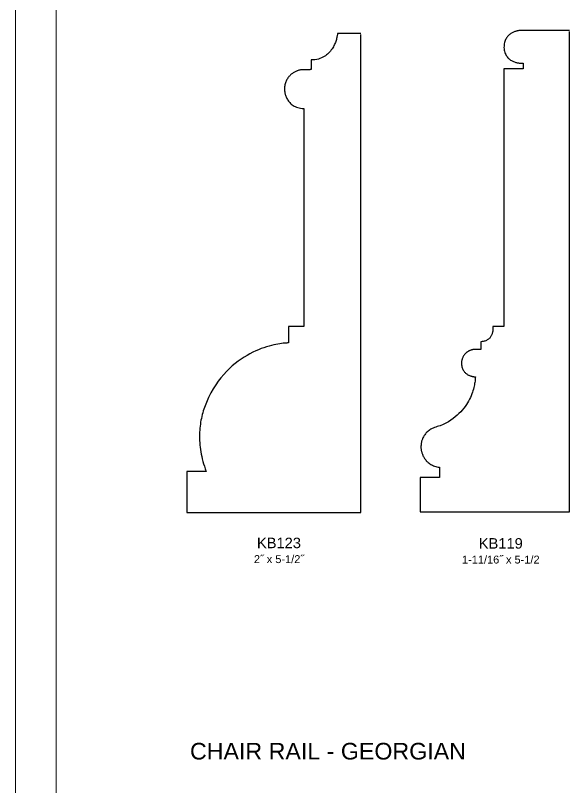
# Model space of a CAD drawing. Extents: x -7.6 to 25.2, y -9.8 to 27.2.
# Drawn here: x -7.64 to -1.3, y 10.14 to 18.96 of the extents above; entities that cross this region are included whole.
import ezdxf

# ---------------------------------------------------------------- set-up
doc = ezdxf.new("R2010")
doc.units = 0
doc.header["$MEASUREMENT"] = 0
doc.layers.add('DO NOT PLOT', color=2, linetype='Continuous', plot=False)
doc.layers.add('LAYER_1', color=7, linetype='Continuous')

# ---------------------------------------------------------------- blocks, each defined once
blk = doc.blocks.new('KB119')
at = {"flags": 128}
blk.add_lwpolyline([(0, 5.4997), (-0.0013, 5.4997), (-0.005, 5.4997), (-0.0111, 5.4997), (-0.0193, 5.4997), (-0.0295, 5.4997), (-0.0417, 5.4997), (-0.0555, 5.4997), (-0.071, 5.4997), (-0.0879, 5.4997), (-0.1061, 5.4997), (-0.1255, 5.4997), (-0.1458, 5.4997), (-0.1671, 5.4997), (-0.189, 5.4997), (-0.2116, 5.4997), (-0.2346, 5.4997), (-0.2578, 5.4997), (-0.2812, 5.4997), (-0.3046, 5.4997), (-0.3279, 5.4997), (-0.3509, 5.4997), (-0.3734, 5.4997), (-0.3954, 5.4997), (-0.4166, 5.4997), (-0.437, 5.4997), (-0.4564, 5.4997), (-0.4746, 5.4997), (-0.4915, 5.4997), (-0.5069, 5.4997), (-0.5208, 5.4997), (-0.5329, 5.4997), (-0.5432, 5.4997), (-0.5514, 5.4997), (-0.5575, 5.4997), (-0.5612, 5.4997), (-0.5625, 5.4997), (-0.5629, 5.4997), (-0.5641, 5.4996), (-0.5662, 5.4994), (-0.5689, 5.4992), (-0.5723, 5.4988), (-0.5764, 5.4982), (-0.581, 5.4975), (-0.5861, 5.4966), (-0.5918, 5.4955), (-0.5978, 5.4941), (-0.6043, 5.4925), (-0.6111, 5.4906), (-0.6182, 5.4884), (-0.6255, 5.4859), (-0.633, 5.483), (-0.6407, 5.4798), (-0.6484, 5.4762), (-0.6562, 5.4721), (-0.664, 5.4677), (-0.6718, 5.4627), (-0.6794, 5.4573), (-0.6869, 5.4514), (-0.6943, 5.445), (-0.7014, 5.438), (-0.7081, 5.4305), (-0.7146, 5.4224), (-0.7207, 5.4136), (-0.7263, 5.4043), (-0.7315, 5.3942), (-0.7361, 5.3835), (-0.7401, 5.3721), (-0.7435, 5.36), (-0.7463, 5.3472), (-0.7483, 5.3336), (-0.7495, 5.3191), (-0.75, 5.3039), (-0.7485, 5.2887), (-0.7462, 5.2743), (-0.7432, 5.2608), (-0.7395, 5.2482), (-0.7352, 5.2363), (-0.7302, 5.2252), (-0.7247, 5.2149), (-0.7186, 5.2053), (-0.7121, 5.1964), (-0.7052, 5.1882), (-0.6979, 5.1806), (-0.6902, 5.1736), (-0.6823, 5.1673), (-0.6742, 5.1615), (-0.6658, 5.1563), (-0.6574, 5.1515), (-0.6488, 5.1473), (-0.6402, 5.1435), (-0.6316, 5.1402), (-0.623, 5.1373), (-0.6146, 5.1347), (-0.6063, 5.1325), (-0.5981, 5.1307), (-0.5902, 5.1291), (-0.5826, 5.1278), (-0.5754, 5.1268), (-0.5685, 5.126), (-0.562, 5.1254), (-0.556, 5.125), (-0.5505, 5.1248), (-0.5456, 5.1246), (-0.5413, 5.1245), (-0.5377, 5.1246), (-0.5348, 5.1246), (-0.5326, 5.1247), (-0.5312, 5.1247), (-0.5312, 5.1246), (-0.5312, 5.1242), (-0.5312, 5.1235), (-0.5312, 5.1226), (-0.5312, 5.1214), (-0.5312, 5.1201), (-0.5312, 5.1185), (-0.5312, 5.1168), (-0.5312, 5.115), (-0.5312, 5.1129), (-0.5312, 5.1108), (-0.5312, 5.1085), (-0.5312, 5.1062), (-0.5312, 5.1037), (-0.5312, 5.1012), (-0.5312, 5.0987), (-0.5312, 5.0961), (-0.5312, 5.0935), (-0.5312, 5.0909), (-0.5312, 5.0883), (-0.5312, 5.0857), (-0.5312, 5.0832), (-0.5312, 5.0808), (-0.5312, 5.0784), (-0.5312, 5.0762), (-0.5312, 5.074), (-0.5312, 5.072), (-0.5312, 5.0701), (-0.5312, 5.0684), (-0.5312, 5.0668), (-0.5312, 5.0655), (-0.5312, 5.0644), (-0.5312, 5.0634), (-0.5312, 5.0628), (-0.5312, 5.0624), (-0.5312, 5.0622), (-0.5317, 5.0622), (-0.5332, 5.0622), (-0.5355, 5.0622), (-0.5387, 5.0622), (-0.5427, 5.0622), (-0.5474, 5.0622), (-0.5528, 5.0622), (-0.5588, 5.0622), (-0.5654, 5.0622), (-0.5725, 5.0622), (-0.58, 5.0622), (-0.5879, 5.0622), (-0.5962, 5.0622), (-0.6047, 5.0622), (-0.6135, 5.0622), (-0.6224, 5.0622), (-0.6315, 5.0622), (-0.6406, 5.0622), (-0.6497, 5.0622), (-0.6587, 5.0622), (-0.6677, 5.0622), (-0.6764, 5.0622), (-0.685, 5.0622), (-0.6933, 5.0622), (-0.7012, 5.0622), (-0.7087, 5.0622), (-0.7158, 5.0622), (-0.7224, 5.0622), (-0.7284, 5.0622), (-0.7338, 5.0622), (-0.7385, 5.0622), (-0.7425, 5.0622), (-0.7457, 5.0622), (-0.748, 5.0622), (-0.7495, 5.0622), (-0.75, 5.0622), (-0.75, 5.0555), (-0.75, 5.036), (-0.75, 5.0043), (-0.75, 4.9613), (-0.75, 4.9076), (-0.75, 4.8441), (-0.75, 4.7716), (-0.75, 4.6907), (-0.75, 4.6022), (-0.75, 4.5069), (-0.75, 4.4056), (-0.75, 4.2989), (-0.75, 4.1877), (-0.75, 4.0728), (-0.75, 3.9548), (-0.75, 3.8345), (-0.75, 3.7127), (-0.75, 3.5902), (-0.75, 3.4676), (-0.75, 3.3458), (-0.75, 3.2256), (-0.75, 3.1076), (-0.75, 2.9926), (-0.75, 2.8814), (-0.75, 2.7748), (-0.75, 2.6734), (-0.75, 2.5781), (-0.75, 2.4897), (-0.75, 2.4088), (-0.75, 2.3362), (-0.75, 2.2727), (-0.75, 2.2191), (-0.75, 2.176), (-0.75, 2.1444), (-0.75, 2.1248), (-0.75, 2.1181), (-0.7502, 2.1181), (-0.7511, 2.1181), (-0.7525, 2.1181), (-0.7543, 2.1181), (-0.7566, 2.1181), (-0.7594, 2.1181), (-0.7625, 2.1181), (-0.766, 2.1181), (-0.7698, 2.1181), (-0.7739, 2.1181), (-0.7783, 2.1181), (-0.7829, 2.1181), (-0.7877, 2.1181), (-0.7926, 2.1181), (-0.7977, 2.1181), (-0.8029, 2.1181), (-0.8081, 2.1181), (-0.8134, 2.1181), (-0.8187, 2.1181), (-0.824, 2.1181), (-0.8292, 2.1181), (-0.8342, 2.1181), (-0.8392, 2.1181), (-0.844, 2.1181), (-0.8486, 2.1181), (-0.853, 2.1181), (-0.8571, 2.1181), (-0.8609, 2.1181), (-0.8644, 2.1181), (-0.8675, 2.1181), (-0.8702, 2.1181), (-0.8725, 2.1181), (-0.8744, 2.1181), (-0.8758, 2.1181), (-0.8766, 2.1181), (-0.8769, 2.1181), (-0.8769, 2.1177), (-0.8767, 2.1166), (-0.8766, 2.1148), (-0.8764, 2.1123), (-0.8763, 2.1092), (-0.8761, 2.1056), (-0.8761, 2.1014), (-0.8761, 2.0968), (-0.8762, 2.0917), (-0.8764, 2.0862), (-0.8769, 2.0803), (-0.8775, 2.0742), (-0.8783, 2.0677), (-0.8793, 2.0611), (-0.8806, 2.0542), (-0.8822, 2.0472), (-0.8841, 2.0401), (-0.8864, 2.033), (-0.889, 2.0258), (-0.892, 2.0187), (-0.8954, 2.0116), (-0.8993, 2.0046), (-0.9036, 1.9978), (-0.9084, 1.9912), (-0.9137, 1.9848), (-0.9196, 1.9787), (-0.926, 1.9729), (-0.933, 1.9675), (-0.9407, 1.9625), (-0.949, 1.9579), (-0.9579, 1.9538), (-0.9676, 1.9503), (-0.9779, 1.9473), (-0.9891, 1.945), (-1.0009, 1.9433), (-1.0136, 1.9423), (-1.0136, 1.9421), (-1.0136, 1.9416), (-1.0136, 1.9406), (-1.0136, 1.9393), (-1.0136, 1.9377), (-1.0136, 1.9358), (-1.0136, 1.9337), (-1.0136, 1.9313), (-1.0136, 1.9286), (-1.0136, 1.9258), (-1.0136, 1.9227), (-1.0136, 1.9196), (-1.0136, 1.9162), (-1.0136, 1.9128), (-1.0136, 1.9093), (-1.0136, 1.9057), (-1.0136, 1.9021), (-1.0136, 1.8984), (-1.0136, 1.8947), (-1.0136, 1.8911), (-1.0136, 1.8875), (-1.0136, 1.884), (-1.0136, 1.8806), (-1.0136, 1.8772), (-1.0136, 1.8741), (-1.0136, 1.871), (-1.0136, 1.8682), (-1.0136, 1.8655), (-1.0136, 1.8631), (-1.0136, 1.861), (-1.0136, 1.8591), (-1.0136, 1.8575), (-1.0136, 1.8562), (-1.0136, 1.8552), (-1.0136, 1.8547), (-1.0136, 1.8545), (-1.0138, 1.8545), (-1.0143, 1.8545), (-1.0151, 1.8545), (-1.0162, 1.8545), (-1.0176, 1.8545), (-1.0192, 1.8545), (-1.0211, 1.8545), (-1.0232, 1.8546), (-1.0255, 1.8546), (-1.028, 1.8546), (-1.0306, 1.8546), (-1.0334, 1.8546), (-1.0363, 1.8546), (-1.0394, 1.8547), (-1.0425, 1.8547), (-1.0457, 1.8547), (-1.049, 1.8547), (-1.0523, 1.8547), (-1.0556, 1.8547), (-1.0589, 1.8547), (-1.0622, 1.8547), (-1.0655, 1.8547), (-1.0687, 1.8546), (-1.0719, 1.8546), (-1.0749, 1.8546), (-1.0779, 1.8545), (-1.0807, 1.8545), (-1.0834, 1.8544), (-1.0859, 1.8544), (-1.0883, 1.8543), (-1.0905, 1.8542), (-1.0924, 1.8541), (-1.0941, 1.854), (-1.0956, 1.8539), (-1.0968, 1.8537), (-1.0977, 1.8536), (-1.1021, 1.853), (-1.1066, 1.8523), (-1.1113, 1.8514), (-1.116, 1.8503), (-1.1208, 1.849), (-1.1257, 1.8475), (-1.1306, 1.8458), (-1.1356, 1.8439), (-1.1406, 1.8419), (-1.1456, 1.8396), (-1.1505, 1.8371), (-1.1555, 1.8344), (-1.1605, 1.8315), (-1.1654, 1.8284), (-1.1702, 1.8251), (-1.175, 1.8216), (-1.1797, 1.8178), (-1.1843, 1.8139), (-1.1888, 1.8097), (-1.1932, 1.8053), (-1.1974, 1.8006), (-1.2015, 1.7958), (-1.2054, 1.7907), (-1.2092, 1.7854), (-1.2127, 1.7798), (-1.2161, 1.774), (-1.2192, 1.768), (-1.2221, 1.7617), (-1.2248, 1.7551), (-1.2272, 1.7484), (-1.2294, 1.7413), (-1.2313, 1.734), (-1.2328, 1.7265), (-1.2341, 1.7187), (-1.2351, 1.7107), (-1.2357, 1.7023), (-1.2353, 1.6894), (-1.2343, 1.6771), (-1.2326, 1.6656), (-1.2303, 1.6547), (-1.2274, 1.6445), (-1.224, 1.635), (-1.2201, 1.626), (-1.2157, 1.6176), (-1.211, 1.6098), (-1.2059, 1.6026), (-1.2004, 1.5959), (-1.1947, 1.5897), (-1.1887, 1.584), (-1.1825, 1.5788), (-1.1762, 1.574), (-1.1698, 1.5697), (-1.1632, 1.5658), (-1.1566, 1.5622), (-1.1501, 1.559), (-1.1435, 1.5562), (-1.1371, 1.5537), (-1.1307, 1.5516), (-1.1245, 1.5497), (-1.1186, 1.548), (-1.1128, 1.5467), (-1.1074, 1.5455), (-1.1023, 1.5446), (-1.0975, 1.5438), (-1.0932, 1.5432), (-1.0893, 1.5428), (-1.0859, 1.5424), (-1.083, 1.5422), (-1.0807, 1.5421), (-1.079, 1.542), (-1.0779, 1.542), (-1.0776, 1.542), (-1.0776, 1.5411), (-1.0776, 1.5385), (-1.0777, 1.5342), (-1.078, 1.5284), (-1.0784, 1.5211), (-1.0791, 1.5124), (-1.0801, 1.5023), (-1.0814, 1.491), (-1.0832, 1.4785), (-1.0854, 1.4649), (-1.0881, 1.4503), (-1.0914, 1.4348), (-1.0953, 1.4183), (-1.0999, 1.4011), (-1.1052, 1.3832), (-1.1113, 1.3647), (-1.1182, 1.3456), (-1.1261, 1.326), (-1.1348, 1.3061), (-1.1446, 1.2858), (-1.1554, 1.2652), (-1.1673, 1.2446), (-1.1804, 1.2238), (-1.1946, 1.203), (-1.2102, 1.1823), (-1.227, 1.1617), (-1.2453, 1.1414), (-1.2649, 1.1214), (-1.2861, 1.1018), (-1.3087, 1.0826), (-1.333, 1.0639), (-1.3589, 1.0459), (-1.3864, 1.0286), (-1.4158, 1.012), (-1.4469, 0.9963), (-1.4799, 0.9816), (-1.4977, 0.9774), (-1.5145, 0.9726), (-1.5303, 0.9675), (-1.5452, 0.9618), (-1.5593, 0.9558), (-1.5724, 0.9494), (-1.5847, 0.9426), (-1.5962, 0.9355), (-1.6068, 0.9281), (-1.6168, 0.9205), (-1.6259, 0.9127), (-1.6344, 0.9047), (-1.6422, 0.8965), (-1.6494, 0.8882), (-1.6559, 0.8798), (-1.6618, 0.8713), (-1.6672, 0.8628), (-1.672, 0.8543), (-1.6764, 0.8459), (-1.6802, 0.8375), (-1.6836, 0.8292), (-1.6866, 0.821), (-1.6892, 0.813), (-1.6914, 0.8052), (-1.6932, 0.7976), (-1.6948, 0.7903), (-1.6961, 0.7832), (-1.6971, 0.7765), (-1.6979, 0.7701), (-1.6985, 0.7641), (-1.6989, 0.7586), (-1.6992, 0.7534), (-1.6994, 0.7488), (-1.6995, 0.7446), (-1.6995, 0.741), (-1.6995, 0.7379), (-1.6996, 0.734), (-1.6995, 0.7295), (-1.6993, 0.7245), (-1.6988, 0.7191), (-1.6981, 0.7133), (-1.6972, 0.7071), (-1.6961, 0.7005), (-1.6947, 0.6937), (-1.693, 0.6866), (-1.691, 0.6792), (-1.6887, 0.6716), (-1.6861, 0.6638), (-1.6831, 0.6559), (-1.6798, 0.6479), (-1.6762, 0.6398), (-1.6721, 0.6316), (-1.6677, 0.6234), (-1.6628, 0.6153), (-1.6575, 0.6071), (-1.6518, 0.5991), (-1.6456, 0.5912), (-1.639, 0.5834), (-1.6318, 0.5758), (-1.6242, 0.5684), (-1.616, 0.5612), (-1.6073, 0.5543), (-1.5981, 0.5478), (-1.5883, 0.5415), (-1.5779, 0.5357), (-1.5669, 0.5302), (-1.5554, 0.5252), (-1.5432, 0.5206), (-1.5303, 0.5166), (-1.5169, 0.5131), (-1.5027, 0.5101), (-1.4879, 0.5078), (-1.4879, 0.5075), (-1.4879, 0.5067), (-1.4879, 0.5055), (-1.4879, 0.5038), (-1.4879, 0.5016), (-1.4879, 0.4991), (-1.4879, 0.4962), (-1.4879, 0.493), (-1.4879, 0.4895), (-1.4879, 0.4857), (-1.4879, 0.4817), (-1.4879, 0.4774), (-1.4879, 0.473), (-1.4879, 0.4684), (-1.4879, 0.4637), (-1.4879, 0.4589), (-1.4879, 0.4541), (-1.4879, 0.4492), (-1.4879, 0.4443), (-1.4879, 0.4395), (-1.4879, 0.4347), (-1.4879, 0.43), (-1.4879, 0.4254), (-1.4879, 0.421), (-1.4879, 0.4167), (-1.4879, 0.4127), (-1.4879, 0.4089), (-1.4879, 0.4054), (-1.4879, 0.4022), (-1.4879, 0.3993), (-1.4879, 0.3968), (-1.4879, 0.3946), (-1.4879, 0.3929), (-1.4879, 0.3917), (-1.4879, 0.3909), (-1.4879, 0.3906), (-1.4884, 0.3906), (-1.4898, 0.3906), (-1.4922, 0.3906), (-1.4954, 0.3906), (-1.4994, 0.3906), (-1.5042, 0.3906), (-1.5096, 0.3906), (-1.5156, 0.3906), (-1.5222, 0.3906), (-1.5293, 0.3906), (-1.5369, 0.3906), (-1.5449, 0.3906), (-1.5531, 0.3906), (-1.5617, 0.3906), (-1.5705, 0.3906), (-1.5795, 0.3906), (-1.5886, 0.3906), (-1.5977, 0.3906), (-1.6069, 0.3906), (-1.616, 0.3906), (-1.625, 0.3906), (-1.6338, 0.3906), (-1.6423, 0.3906), (-1.6506, 0.3906), (-1.6586, 0.3906), (-1.6662, 0.3906), (-1.6733, 0.3906), (-1.6799, 0.3906), (-1.6859, 0.3906), (-1.6913, 0.3906), (-1.6961, 0.3906), (-1.7001, 0.3906), (-1.7033, 0.3906), (-1.7056, 0.3906), (-1.7071, 0.3906), (-1.7076, 0.3906), (-1.7076, 0.3897), (-1.7076, 0.3871), (-1.7076, 0.3829), (-1.7076, 0.3772), (-1.7076, 0.3701), (-1.7076, 0.3617), (-1.7076, 0.352), (-1.7076, 0.3413), (-1.7076, 0.3296), (-1.7076, 0.3169), (-1.7076, 0.3035), (-1.7076, 0.2893), (-1.7076, 0.2746), (-1.7076, 0.2593), (-1.7076, 0.2437), (-1.7076, 0.2277), (-1.7076, 0.2116), (-1.7076, 0.1953), (-1.7076, 0.179), (-1.7076, 0.1629), (-1.7076, 0.1469), (-1.7076, 0.1313), (-1.7076, 0.116), (-1.7076, 0.1013), (-1.7076, 0.0871), (-1.7076, 0.0737), (-1.7076, 0.061), (-1.7076, 0.0493), (-1.7076, 0.0386), (-1.7076, 0.0289), (-1.7076, 0.0205), (-1.7076, 0.0134), (-1.7076, 0.0077), (-1.7076, 0.0035), (-1.7076, 0.0009), (-1.7076, 0), (-1.7037, 0), (-1.6924, 0), (-1.674, 0), (-1.649, 0), (-1.6179, 0), (-1.5811, 0), (-1.539, 0), (-1.4921, 0), (-1.4408, 0), (-1.3855, 0), (-1.3267, 0), (-1.2649, 0), (-1.2004, 0), (-1.1337, 0), (-1.0653, 0), (-0.9955, 0), (-0.9249, 0), (-0.8538, 0), (-0.7827, 0), (-0.7121, 0), (-0.6423, 0), (-0.5739, 0), (-0.5072, 0), (-0.4427, 0), (-0.3809, 0), (-0.3221, 0), (-0.2668, 0), (-0.2155, 0), (-0.1686, 0), (-0.1265, 0), (-0.0897, 0), (-0.0586, 0), (-0.0336, 0), (-0.0152, 0), (-0.0039, 0), (0, 0), (0, 0.0125), (0, 0.049), (0, 0.1082), (0, 0.1886), (0, 0.2888), (0, 0.4074), (0, 0.5429), (0, 0.6941), (0, 0.8593), (0, 1.0373), (0, 1.2266), (0, 1.4258), (0, 1.6336), (0, 1.8483), (0, 2.0688), (0, 2.2934), (0, 2.5209), (0, 2.7499), (0, 2.9788), (0, 3.2063), (0, 3.431), (0, 3.6514), (0, 3.8662), (0, 4.0739), (0, 4.2731), (0, 4.4624), (0, 4.6404), (0, 4.8056), (0, 4.9568), (0, 5.0923), (0, 5.2109), (0, 5.3111), (0, 5.3915), (0, 5.4507), (0, 5.4872)], dxfattribs=at)
blk = doc.blocks.new('KB123')
at = {"color": 7, "flags": 128}
blk.add_lwpolyline([(0, 5.4719), (-0.0006, 5.4719), (-0.0024, 5.4719), (-0.0053, 5.4719), (-0.0092, 5.4719), (-0.014, 5.4719), (-0.0198, 5.4719), (-0.0264, 5.4719), (-0.0337, 5.4719), (-0.0418, 5.4719), (-0.0504, 5.4719), (-0.0596, 5.4719), (-0.0693, 5.4719), (-0.0794, 5.4719), (-0.0898, 5.4719), (-0.1006, 5.4719), (-0.1115, 5.4719), (-0.1225, 5.4719), (-0.1337, 5.4719), (-0.1448, 5.4719), (-0.1559, 5.4719), (-0.1668, 5.4719), (-0.1775, 5.4719), (-0.1879, 5.4719), (-0.198, 5.4719), (-0.2077, 5.4719), (-0.2169, 5.4719), (-0.2256, 5.4719), (-0.2336, 5.4719), (-0.241, 5.4719), (-0.2475, 5.4719), (-0.2533, 5.4719), (-0.2582, 5.4719), (-0.2621, 5.4719), (-0.265, 5.4719), (-0.2667, 5.4719), (-0.2673, 5.4719), (-0.2674, 5.4712), (-0.2676, 5.4692), (-0.2681, 5.466), (-0.2687, 5.4616), (-0.2695, 5.4561), (-0.2707, 5.4496), (-0.2721, 5.4421), (-0.2739, 5.4338), (-0.276, 5.4247), (-0.2785, 5.415), (-0.2814, 5.4046), (-0.2847, 5.3936), (-0.2885, 5.3822), (-0.2928, 5.3704), (-0.2976, 5.3583), (-0.303, 5.346), (-0.309, 5.3335), (-0.3155, 5.3209), (-0.3227, 5.3083), (-0.3306, 5.2958), (-0.3391, 5.2835), (-0.3484, 5.2714), (-0.3584, 5.2596), (-0.3692, 5.2482), (-0.3808, 5.2372), (-0.3932, 5.2268), (-0.4065, 5.2171), (-0.4207, 5.208), (-0.4358, 5.1997), (-0.4518, 5.1922), (-0.4688, 5.1857), (-0.4868, 5.1802), (-0.5059, 5.1758), (-0.5259, 5.1726), (-0.5471, 5.1705), (-0.5694, 5.1699), (-0.5694, 5.1696), (-0.5694, 5.1689), (-0.5694, 5.1677), (-0.5694, 5.166), (-0.5694, 5.164), (-0.5694, 5.1616), (-0.5694, 5.1589), (-0.5694, 5.1558), (-0.5694, 5.1525), (-0.5694, 5.1489), (-0.5694, 5.1451), (-0.5694, 5.1411), (-0.5694, 5.1369), (-0.5694, 5.1325), (-0.5694, 5.1281), (-0.5694, 5.1235), (-0.5694, 5.1189), (-0.5694, 5.1143), (-0.5694, 5.1097), (-0.5694, 5.1051), (-0.5694, 5.1005), (-0.5694, 5.0961), (-0.5694, 5.0917), (-0.5694, 5.0876), (-0.5694, 5.0835), (-0.5694, 5.0797), (-0.5694, 5.0761), (-0.5694, 5.0728), (-0.5694, 5.0697), (-0.5694, 5.067), (-0.5694, 5.0646), (-0.5694, 5.0626), (-0.5694, 5.0609), (-0.5694, 5.0597), (-0.5694, 5.059), (-0.5694, 5.0587), (-0.5696, 5.0587), (-0.5703, 5.0587), (-0.5714, 5.0587), (-0.5729, 5.0587), (-0.5747, 5.0587), (-0.5769, 5.0587), (-0.5794, 5.0587), (-0.5822, 5.0587), (-0.5852, 5.0586), (-0.5885, 5.0586), (-0.5919, 5.0586), (-0.5956, 5.0586), (-0.5994, 5.0585), (-0.6033, 5.0585), (-0.6074, 5.0585), (-0.6115, 5.0585), (-0.6157, 5.0584), (-0.6199, 5.0584), (-0.6241, 5.0584), (-0.6283, 5.0583), (-0.6324, 5.0583), (-0.6364, 5.0583), (-0.6404, 5.0583), (-0.6442, 5.0582), (-0.6479, 5.0582), (-0.6513, 5.0582), (-0.6546, 5.0582), (-0.6576, 5.0581), (-0.6604, 5.0581), (-0.6629, 5.0581), (-0.6651, 5.0581), (-0.6669, 5.0581), (-0.6684, 5.0581), (-0.6695, 5.0581), (-0.6701, 5.058), (-0.6704, 5.058), (-0.675, 5.0579), (-0.6801, 5.0575), (-0.6855, 5.0569), (-0.6912, 5.0559), (-0.6972, 5.0547), (-0.7035, 5.0532), (-0.7101, 5.0514), (-0.7168, 5.0493), (-0.7237, 5.047), (-0.7308, 5.0443), (-0.738, 5.0413), (-0.7453, 5.0379), (-0.7527, 5.0343), (-0.7601, 5.0303), (-0.7676, 5.026), (-0.775, 5.0214), (-0.7823, 5.0164), (-0.7896, 5.0111), (-0.7968, 5.0054), (-0.8038, 4.9993), (-0.8107, 4.9929), (-0.8174, 4.9861), (-0.8239, 4.979), (-0.8301, 4.9715), (-0.836, 4.9635), (-0.8416, 4.9552), (-0.8469, 4.9465), (-0.8518, 4.9374), (-0.8564, 4.9278), (-0.8605, 4.9179), (-0.8641, 4.9075), (-0.8673, 4.8968), (-0.8699, 4.8855), (-0.8721, 4.8739), (-0.8736, 4.8618), (-0.8746, 4.8493), (-0.8746, 4.8488), (-0.8746, 4.8473), (-0.8747, 4.8449), (-0.8747, 4.8417), (-0.8746, 4.8377), (-0.8744, 4.8329), (-0.8741, 4.8275), (-0.8736, 4.8214), (-0.8729, 4.8147), (-0.8719, 4.8075), (-0.8707, 4.7999), (-0.8691, 4.7918), (-0.8673, 4.7833), (-0.865, 4.7746), (-0.8623, 4.7656), (-0.8592, 4.7564), (-0.8556, 4.747), (-0.8515, 4.7376), (-0.8469, 4.7281), (-0.8417, 4.7186), (-0.8359, 4.7092), (-0.8294, 4.7), (-0.8223, 4.6909), (-0.8144, 4.6821), (-0.8058, 4.6735), (-0.7964, 4.6653), (-0.7863, 4.6575), (-0.7752, 4.6502), (-0.7634, 4.6433), (-0.7505, 4.6371), (-0.7368, 4.6314), (-0.7221, 4.6264), (-0.7063, 4.6222), (-0.6896, 4.6187), (-0.6717, 4.6161), (-0.6527, 4.6143), (-0.6527, 4.6087), (-0.6527, 4.5921), (-0.6527, 4.5653), (-0.6527, 4.5289), (-0.6527, 4.4835), (-0.6527, 4.4298), (-0.6527, 4.3684), (-0.6527, 4.3), (-0.6527, 4.2252), (-0.6527, 4.1446), (-0.6527, 4.0588), (-0.6527, 3.9686), (-0.6527, 3.8745), (-0.6527, 3.7773), (-0.6527, 3.6774), (-0.6527, 3.5757), (-0.6527, 3.4727), (-0.6527, 3.369), (-0.6527, 3.2653), (-0.6527, 3.1623), (-0.6527, 3.0606), (-0.6527, 2.9607), (-0.6527, 2.8635), (-0.6527, 2.7694), (-0.6527, 2.6792), (-0.6527, 2.5934), (-0.6527, 2.5128), (-0.6527, 2.438), (-0.6527, 2.3696), (-0.6527, 2.3082), (-0.6527, 2.2545), (-0.6527, 2.2091), (-0.6527, 2.1727), (-0.6527, 2.1459), (-0.6527, 2.1293), (-0.6527, 2.1237), (-0.6531, 2.1237), (-0.6543, 2.1237), (-0.6562, 2.1237), (-0.6588, 2.1237), (-0.6619, 2.1237), (-0.6657, 2.1237), (-0.67, 2.1237), (-0.6749, 2.1237), (-0.6801, 2.1237), (-0.6858, 2.1237), (-0.6918, 2.1237), (-0.6982, 2.1237), (-0.7048, 2.1237), (-0.7117, 2.1237), (-0.7187, 2.1237), (-0.7259, 2.1237), (-0.7331, 2.1237), (-0.7404, 2.1237), (-0.7477, 2.1237), (-0.755, 2.1237), (-0.7621, 2.1237), (-0.7692, 2.1237), (-0.776, 2.1237), (-0.7826, 2.1237), (-0.789, 2.1237), (-0.795, 2.1237), (-0.8007, 2.1237), (-0.806, 2.1237), (-0.8108, 2.1237), (-0.8151, 2.1237), (-0.8189, 2.1237), (-0.8221, 2.1237), (-0.8246, 2.1237), (-0.8265, 2.1237), (-0.8277, 2.1237), (-0.8281, 2.1237), (-0.8281, 2.1232), (-0.8281, 2.122), (-0.8281, 2.12), (-0.8281, 2.1172), (-0.8281, 2.1138), (-0.8281, 2.1098), (-0.8281, 2.1052), (-0.8281, 2.1), (-0.8281, 2.0944), (-0.8281, 2.0883), (-0.8281, 2.0819), (-0.8281, 2.0751), (-0.8281, 2.068), (-0.8281, 2.0607), (-0.8281, 2.0532), (-0.8281, 2.0455), (-0.8281, 2.0377), (-0.8281, 2.0299), (-0.8281, 2.0221), (-0.8281, 2.0144), (-0.8281, 2.0067), (-0.8281, 1.9992), (-0.8281, 1.9919), (-0.8281, 1.9848), (-0.8281, 1.978), (-0.8281, 1.9716), (-0.8281, 1.9655), (-0.8281, 1.9599), (-0.8281, 1.9547), (-0.8281, 1.9501), (-0.8281, 1.946), (-0.8281, 1.9426), (-0.8281, 1.9399), (-0.8281, 1.9379), (-0.8281, 1.9366), (-0.8281, 1.9362), (-0.8295, 1.9362), (-0.8336, 1.9361), (-0.8403, 1.9359), (-0.8494, 1.9354), (-0.861, 1.9346), (-0.8747, 1.9334), (-0.8906, 1.9317), (-0.9085, 1.9295), (-0.9282, 1.9266), (-0.9498, 1.923), (-0.9729, 1.9186), (-0.9976, 1.9133), (-1.0238, 1.9071), (-1.0512, 1.8998), (-1.0797, 1.8914), (-1.1094, 1.8818), (-1.14, 1.871), (-1.1714, 1.8587), (-1.2035, 1.845), (-1.2362, 1.8298), (-1.2694, 1.813), (-1.3029, 1.7945), (-1.3366, 1.7743), (-1.3705, 1.7522), (-1.4043, 1.7282), (-1.4381, 1.7021), (-1.4716, 1.674), (-1.5047, 1.6437), (-1.5374, 1.6112), (-1.5695, 1.5764), (-1.6009, 1.5391), (-1.6314, 1.4994), (-1.661, 1.4571), (-1.6895, 1.4121), (-1.7169, 1.3644), (-1.7429, 1.3139), (-1.7515, 1.2954), (-1.7598, 1.2765), (-1.7678, 1.2575), (-1.7755, 1.2382), (-1.7829, 1.2186), (-1.79, 1.1989), (-1.7968, 1.1788), (-1.8032, 1.1585), (-1.8092, 1.138), (-1.8149, 1.1171), (-1.8201, 1.096), (-1.8249, 1.0747), (-1.8293, 1.053), (-1.8333, 1.0311), (-1.8367, 1.0088), (-1.8397, 0.9863), (-1.8422, 0.9635), (-1.8441, 0.9404), (-1.8455, 0.917), (-1.8464, 0.8933), (-1.8467, 0.8693), (-1.8464, 0.8449), (-1.8455, 0.8203), (-1.8439, 0.7953), (-1.8418, 0.77), (-1.839, 0.7443), (-1.8355, 0.7183), (-1.8313, 0.692), (-1.8265, 0.6654), (-1.8209, 0.6384), (-1.8146, 0.611), (-1.8075, 0.5833), (-1.7996, 0.5552), (-1.791, 0.5267), (-1.7816, 0.4979), (-1.7713, 0.4687), (-1.7718, 0.4687), (-1.7733, 0.4687), (-1.7757, 0.4687), (-1.7789, 0.4687), (-1.7828, 0.4687), (-1.7876, 0.4687), (-1.7929, 0.4687), (-1.799, 0.4687), (-1.8055, 0.4687), (-1.8126, 0.4687), (-1.8201, 0.4687), (-1.8281, 0.4687), (-1.8363, 0.4687), (-1.8449, 0.4687), (-1.8536, 0.4687), (-1.8626, 0.4687), (-1.8716, 0.4687), (-1.8807, 0.4687), (-1.8898, 0.4687), (-1.8989, 0.4687), (-1.9078, 0.4687), (-1.9166, 0.4687), (-1.9251, 0.4687), (-1.9334, 0.4687), (-1.9413, 0.4687), (-1.9488, 0.4687), (-1.9559, 0.4687), (-1.9625, 0.4687), (-1.9685, 0.4687), (-1.9739, 0.4687), (-1.9786, 0.4687), (-1.9826, 0.4687), (-1.9858, 0.4687), (-1.9881, 0.4687), (-1.9896, 0.4687), (-1.9901, 0.4687), (-1.9901, 0.4677), (-1.9901, 0.4645), (-1.9901, 0.4595), (-1.9901, 0.4526), (-1.9901, 0.4441), (-1.9901, 0.434), (-1.9901, 0.4224), (-1.9901, 0.4096), (-1.9901, 0.3955), (-1.9901, 0.3803), (-1.9901, 0.3642), (-1.9901, 0.3472), (-1.9901, 0.3295), (-1.9901, 0.3112), (-1.9901, 0.2924), (-1.9901, 0.2733), (-1.9901, 0.2539), (-1.9901, 0.2344), (-1.9901, 0.2149), (-1.9901, 0.1955), (-1.9901, 0.1763), (-1.9901, 0.1575), (-1.9901, 0.1392), (-1.9901, 0.1215), (-1.9901, 0.1045), (-1.9901, 0.0884), (-1.9901, 0.0732), (-1.9901, 0.0592), (-1.9901, 0.0463), (-1.9901, 0.0347), (-1.9901, 0.0246), (-1.9901, 0.0161), (-1.9901, 0.0092), (-1.9901, 0.0042), (-1.9901, 0.0011), (-1.9901, 0), (-1.9856, 0), (-1.9723, 0), (-1.9509, 0), (-1.9218, 0), (-1.8856, 0), (-1.8427, 0), (-1.7936, 0), (-1.7389, 0), (-1.6791, 0), (-1.6147, 0), (-1.5462, 0), (-1.4741, 0), (-1.399, 0), (-1.3213, 0), (-1.2415, 0), (-1.1602, 0), (-1.0779, 0), (-0.995, 0), (-0.9122, 0), (-0.8299, 0), (-0.7486, 0), (-0.6688, 0), (-0.5911, 0), (-0.5159, 0), (-0.4439, 0), (-0.3754, 0), (-0.311, 0), (-0.2511, 0), (-0.1965, 0), (-0.1474, 0), (-0.1045, 0), (-0.0682, 0), (-0.0392, 0), (-0.0177, 0), (-0.0045, 0), (0, 0), (0, 0.0124), (0, 0.0488), (0, 0.1077), (0, 0.1877), (0, 0.2873), (0, 0.4053), (0, 0.5402), (0, 0.6906), (0, 0.855), (0, 1.0321), (0, 1.2204), (0, 1.4186), (0, 1.6253), (0, 1.839), (0, 2.0583), (0, 2.2818), (0, 2.5082), (0, 2.736), (0, 2.9637), (0, 3.1901), (0, 3.4136), (0, 3.6329), (0, 3.8466), (0, 4.0533), (0, 4.2515), (0, 4.4398), (0, 4.6169), (0, 4.7814), (0, 4.9317), (0, 5.0666), (0, 5.1846), (0, 5.2843), (0, 5.3643), (0, 5.4231), (0, 5.4595)], dxfattribs=at)

msp = doc.modelspace()

# ---------------------------------------------------------------- linework, layer by layer
at = {"layer": 'DO NOT PLOT', "linetype": 'Continuous', "lineweight": 0}
msp.add_line((-7.6354, 27.2328), (-7.6354, -9.7954), dxfattribs=at)
at = {"layer": 'LAYER_1', "color": 7, "lineweight": 0}
msp.add_open_spline([(-7.1688, -9.5388), (-7.1688, -9.5388), (-7.1688, 26.9273), (-7.1688, 26.9273)], degree=3, dxfattribs=at)

# ---------------------------------------------------------------- block references
msp.add_blockref('KB123', (-3.6841, 13.2808))
at = {"linetype": 'Continuous'}
msp.add_blockref('KB119', (-1.2984, 13.2883), dxfattribs=at)

# ---------------------------------------------------------------- texts
at = {"linetype": 'Continuous', "lineweight": 0}
for s, insert, char_height, width, attachment_point in [('{\\fArial|b0|i0|c0|p34;KB123\\P\\H0.75x;2˝ x 5-1/2˝}', (-4.6217, 12.9918), 0.12, 1.310076, 2), ('{\\fArial|b0|i0|c0|p34;KB119\\P\\H0.75x;1-11/16˝ x 5-1/2}', (-2.085, 12.9866), 0.12, 1.610888, 2), ('{\\fArial|b0|i0|c0|p34;\\H2.1111x;CHAIR RAIL - GEORGIAN}', (-5.6393, 10.6473), 0.09, 10.602271, 1)]:
    msp.add_mtext(s, dxfattribs=dict(at, insert=insert, char_height=char_height, width=width, attachment_point=attachment_point))

doc.saveas('drawing.dxf')
